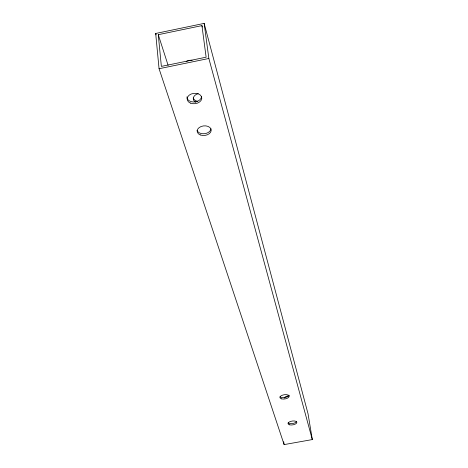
<?xml version="1.0" encoding="UTF-8"?>
<svg xmlns="http://www.w3.org/2000/svg" width="468" height="468" viewBox="0 0 468 468"><rect width="100%" height="100%" fill="white"/><g stroke="black" fill="none" stroke-linecap="round" stroke-linejoin="round"><path stroke-width="0.7" d="M155.686 33.474L204.142 23.4L308.055 413.847L312.314 439.575L284.117 444.6L159.061 68.72L155.686 33.474L156.136 34.866M201.936 25.617L206.125 57.195L161.366 66.397L158.272 34.69L201.936 25.617L202.316 27.027M159.061 68.72L208.857 58.482L204.142 23.4M158.272 34.69L168.088 65.28M208.857 58.482L312.314 439.575M283.696 441.739L284.117 444.6M197.771 101.363A6.891 4.891 -6.4 0 1 193.231 97.952M296.607 421.352A4.469 1.93 -8.7 0 1 292.787 423.493A4.469 1.93 -8.7 0 1 288.136 422.879M288.949 395.191A4.698 2.141 -8.6 0 1 284.954 397.525A4.698 2.141 -8.6 0 1 280.039 396.811M201.562 96.671A7.342 5.212 -6 0 1 193.863 101.983A7.342 5.212 -6 0 1 186.937 96.876M210.969 128.817A7.055 4.815 -6.5 0 1 204.446 133.713A7.055 4.815 -6.5 0 1 197.075 130.332M284.205 398.098A4.405 1.995 -8.7 0 1 289.107 395.77M186.17 61.53A7.172 5.277 -5.8 0 1 192.12 60.308M195.887 102.34A6.897 4.885 -6.4 0 1 193.413 97.695A6.897 4.885 -6.4 0 1 198.233 93.664M289.71 424.839A4.469 1.93 -8.7 0 0 296.817 422.698A4.469 1.93 -8.7 0 0 290.763 421.37A4.469 1.93 -8.7 0 0 289.71 424.839M281.701 398.894A4.703 2.135 -8.6 0 0 289.166 396.577A4.703 2.135 -8.6 0 0 282.766 395.068A4.703 2.135 -8.6 0 0 281.701 398.894M190.429 103.095A7.353 5.207 -6 0 0 201.784 98.45A7.353 5.207 -6 0 0 191.178 94.021A7.353 5.207 -6 0 0 190.429 103.095M200.251 134.924A7.067 4.815 -6.5 0 0 211.197 130.566A7.067 4.815 -6.5 0 0 201.064 126.53A7.067 4.815 -6.5 0 0 200.251 134.924"/></g></svg>
